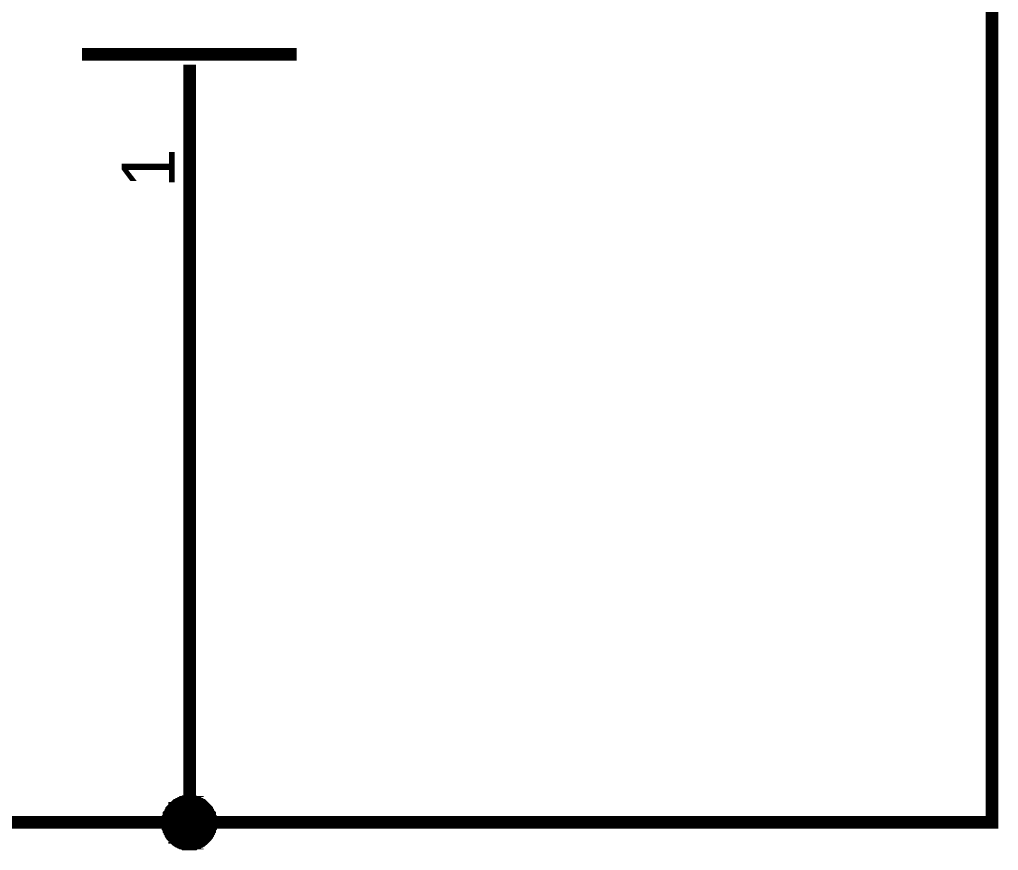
# Model space of a CAD drawing. Header units: millimetres. Extents: x 0 to 800, y 0 to 567.
# Drawn here: x 503.98 to 527.16, y 261.33 to 281.01 of the extents above; entities that cross this region are included whole.
import ezdxf

# ---------------------------------------------------------------- set-up
doc = ezdxf.new("R2010")
doc.units = ezdxf.units.MM
doc.layers.add('Sheet', color=255, linetype='Continuous')

msp = doc.modelspace()

# ---------------------------------------------------------------- linework, layer by layer
at = {"layer": 'Sheet'}
for points, const_width in [([(493.007, 271.675), (493.007, 261.998), (508.014, 261.998), (527.009, 261.998), (527.009, 288.272)], 0.3), ([(510.545, 280.186), (505.461, 280.186)], 0.3), ([(508.014, 279.94), (508.014, 278.417)], 0.3), ([(508.014, 279.94), (508.014, 279.671)], 0.3), ([(508.014, 278.417), (508.014, 261.998)], 0.3), ([(507.499, 261.998), (507.499, 262.021), (507.499, 262.043), (507.499, 262.066), (507.499, 262.088), (507.521, 262.11), (507.521, 262.133), (507.521, 262.178), (507.544, 262.2), (507.544, 262.2), (507.566, 262.222), (507.566, 262.245), (507.589, 262.267), (507.589, 262.29), (507.611, 262.312), (507.633, 262.334), (507.656, 262.334), (507.656, 262.357), (507.678, 262.379), (507.701, 262.402), (507.723, 262.402), (507.745, 262.424), (507.768, 262.424), (507.79, 262.446), (507.813, 262.446), (507.835, 262.469), (507.857, 262.469), (507.88, 262.469), (507.902, 262.491), (507.925, 262.491), (507.969, 262.491), (507.992, 262.491), (508.014, 262.491)], 0.3), ([(507.499, 261.998), (507.499, 262.021), (507.499, 262.043), (507.499, 262.066), (507.499, 262.088), (507.521, 262.11), (507.521, 262.133), (507.521, 262.178), (507.544, 262.2), (507.544, 262.2), (507.566, 262.222), (507.566, 262.245), (507.589, 262.267), (507.589, 262.29), (507.611, 262.312), (507.633, 262.334), (507.656, 262.334), (507.656, 262.357), (507.678, 262.379), (507.701, 262.402), (507.723, 262.402), (507.745, 262.424), (507.768, 262.424), (507.79, 262.446), (507.813, 262.446), (507.835, 262.469), (507.857, 262.469), (507.88, 262.469), (507.902, 262.491), (507.925, 262.491), (507.969, 262.491), (507.992, 262.491), (508.014, 262.491)], 0.3), ([(507.499, 261.998), (507.499, 262.021), (507.499, 262.043), (507.499, 262.066), (507.499, 262.088), (507.521, 262.11), (507.521, 262.133), (507.521, 262.178), (507.544, 262.2), (507.544, 262.2), (507.566, 262.222), (507.566, 262.245), (507.589, 262.267), (507.589, 262.29), (507.611, 262.312), (507.633, 262.334), (507.656, 262.334), (507.656, 262.357), (507.678, 262.379), (507.701, 262.402), (507.723, 262.402), (507.745, 262.424), (507.768, 262.424), (507.79, 262.446), (507.813, 262.446), (507.835, 262.469), (507.857, 262.469), (507.88, 262.469), (507.902, 262.491), (507.925, 262.491), (507.969, 262.491), (507.992, 262.491), (508.014, 262.491)], 0.3), ([(507.499, 261.998), (507.499, 262.021), (507.499, 262.043), (507.499, 262.066), (507.499, 262.088), (507.521, 262.11), (507.521, 262.133), (507.521, 262.178), (507.544, 262.2), (507.544, 262.2), (507.566, 262.222), (507.566, 262.245), (507.589, 262.267), (507.589, 262.29), (507.611, 262.312), (507.633, 262.334), (507.656, 262.334), (507.656, 262.357), (507.678, 262.379), (507.701, 262.402), (507.723, 262.402), (507.745, 262.424), (507.768, 262.424), (507.79, 262.446), (507.813, 262.446), (507.835, 262.469), (507.857, 262.469), (507.88, 262.469), (507.902, 262.491), (507.925, 262.491), (507.969, 262.491), (507.992, 262.491), (508.014, 262.491)], 0.3), ([(508.014, 262.491), (508.014, 262.491)], 0.3), ([(508.014, 262.491), (508.037, 262.491), (508.059, 262.491), (508.081, 262.491), (508.104, 262.491), (508.126, 262.469), (508.149, 262.469), (508.193, 262.469), (508.193, 262.446), (508.216, 262.446), (508.238, 262.424), (508.261, 262.424), (508.283, 262.402), (508.305, 262.402), (508.328, 262.379), (508.35, 262.357), (508.373, 262.334), (508.373, 262.334), (508.395, 262.312), (508.417, 262.29), (508.417, 262.267), (508.44, 262.245), (508.44, 262.222), (508.462, 262.2), (508.462, 262.2), (508.485, 262.178), (508.485, 262.133), (508.485, 262.11), (508.507, 262.088), (508.507, 262.066), (508.507, 262.043), (508.507, 262.021), (508.507, 261.998)], 0.3), ([(508.014, 262.491), (508.014, 262.491)], 0.3), ([(508.014, 262.491), (508.037, 262.491), (508.059, 262.491), (508.081, 262.491), (508.104, 262.491), (508.126, 262.469), (508.149, 262.469), (508.193, 262.469), (508.193, 262.446), (508.216, 262.446), (508.238, 262.424), (508.261, 262.424), (508.283, 262.402), (508.305, 262.402), (508.328, 262.379), (508.35, 262.357), (508.373, 262.334), (508.373, 262.334), (508.395, 262.312), (508.417, 262.29), (508.417, 262.267), (508.44, 262.245), (508.44, 262.222), (508.462, 262.2), (508.462, 262.2), (508.485, 262.178), (508.485, 262.133), (508.485, 262.11), (508.507, 262.088), (508.507, 262.066), (508.507, 262.043), (508.507, 262.021), (508.507, 261.998)], 0.3), ([(508.014, 262.491), (508.014, 262.491)], 0.3), ([(508.014, 262.491), (508.037, 262.491), (508.059, 262.491), (508.081, 262.491), (508.104, 262.491), (508.126, 262.469), (508.149, 262.469), (508.193, 262.469), (508.193, 262.446), (508.216, 262.446), (508.238, 262.424), (508.261, 262.424), (508.283, 262.402), (508.305, 262.402), (508.328, 262.379), (508.35, 262.357), (508.373, 262.334), (508.373, 262.334), (508.395, 262.312), (508.417, 262.29), (508.417, 262.267), (508.44, 262.245), (508.44, 262.222), (508.462, 262.2), (508.462, 262.2), (508.485, 262.178), (508.485, 262.133), (508.485, 262.11), (508.507, 262.088), (508.507, 262.066), (508.507, 262.043), (508.507, 262.021), (508.507, 261.998)], 0.3), ([(508.014, 262.491), (508.014, 262.491)], 0.3), ([(508.014, 262.491), (508.037, 262.491), (508.059, 262.491), (508.081, 262.491), (508.104, 262.491), (508.126, 262.469), (508.149, 262.469), (508.193, 262.469), (508.193, 262.446), (508.216, 262.446), (508.238, 262.424), (508.261, 262.424), (508.283, 262.402), (508.305, 262.402), (508.328, 262.379), (508.35, 262.357), (508.373, 262.334), (508.373, 262.334), (508.395, 262.312), (508.417, 262.29), (508.417, 262.267), (508.44, 262.245), (508.44, 262.222), (508.462, 262.2), (508.462, 262.2), (508.485, 262.178), (508.485, 262.133), (508.485, 262.11), (508.507, 262.088), (508.507, 262.066), (508.507, 262.043), (508.507, 262.021), (508.507, 261.998)], 0.3), ([(507.499, 261.998), (507.499, 262.021), (507.499, 262.043), (507.499, 262.066), (507.499, 262.088), (507.521, 262.11), (507.521, 262.133), (507.521, 262.178), (507.544, 262.2), (507.544, 262.2), (507.566, 262.222), (507.566, 262.245), (507.589, 262.267), (507.589, 262.29), (507.611, 262.312), (507.633, 262.334), (507.656, 262.334), (507.656, 262.357), (507.678, 262.379), (507.701, 262.402), (507.723, 262.402), (507.745, 262.424), (507.768, 262.424), (507.79, 262.446), (507.813, 262.446), (507.835, 262.469), (507.857, 262.469), (507.88, 262.469), (507.902, 262.491), (507.925, 262.491), (507.969, 262.491), (507.992, 262.491), (508.014, 262.491)], 0.0991), ([(507.499, 261.998), (507.499, 262.021), (507.499, 262.043), (507.499, 262.066), (507.499, 262.088), (507.521, 262.11), (507.521, 262.133), (507.521, 262.178), (507.544, 262.2), (507.544, 262.2), (507.566, 262.222), (507.566, 262.245), (507.589, 262.267), (507.589, 262.29), (507.611, 262.312), (507.633, 262.334), (507.656, 262.334), (507.656, 262.357), (507.678, 262.379), (507.701, 262.402), (507.723, 262.402), (507.745, 262.424), (507.768, 262.424), (507.79, 262.446), (507.813, 262.446), (507.835, 262.469), (507.857, 262.469), (507.88, 262.469), (507.902, 262.491), (507.925, 262.491), (507.969, 262.491), (507.992, 262.491), (508.014, 262.491)], 0.0991), ([(507.499, 261.998), (507.499, 262.021), (507.499, 262.043), (507.499, 262.066), (507.499, 262.088), (507.521, 262.11), (507.521, 262.133), (507.521, 262.178), (507.544, 262.2), (507.544, 262.2), (507.566, 262.222), (507.566, 262.245), (507.589, 262.267), (507.589, 262.29), (507.611, 262.312), (507.633, 262.334), (507.656, 262.334), (507.656, 262.357), (507.678, 262.379), (507.701, 262.402), (507.723, 262.402), (507.745, 262.424), (507.768, 262.424), (507.79, 262.446), (507.813, 262.446), (507.835, 262.469), (507.857, 262.469), (507.88, 262.469), (507.902, 262.491), (507.925, 262.491), (507.969, 262.491), (507.992, 262.491), (508.014, 262.491)], 0.0991), ([(507.499, 261.998), (507.499, 262.021), (507.499, 262.043), (507.499, 262.066), (507.499, 262.088), (507.521, 262.11), (507.521, 262.133), (507.521, 262.178), (507.544, 262.2), (507.544, 262.2), (507.566, 262.222), (507.566, 262.245), (507.589, 262.267), (507.589, 262.29), (507.611, 262.312), (507.633, 262.334), (507.656, 262.334), (507.656, 262.357), (507.678, 262.379), (507.701, 262.402), (507.723, 262.402), (507.745, 262.424), (507.768, 262.424), (507.79, 262.446), (507.813, 262.446), (507.835, 262.469), (507.857, 262.469), (507.88, 262.469), (507.902, 262.491), (507.925, 262.491), (507.969, 262.491), (507.992, 262.491), (508.014, 262.491)], 0.0991), ([(508.014, 262.491), (508.014, 262.491)], 0.0991), ([(508.014, 262.491), (508.037, 262.491), (508.059, 262.491), (508.081, 262.491), (508.104, 262.491), (508.126, 262.469), (508.149, 262.469), (508.193, 262.469), (508.193, 262.446), (508.216, 262.446), (508.238, 262.424), (508.261, 262.424), (508.283, 262.402), (508.305, 262.402), (508.328, 262.379), (508.35, 262.357), (508.373, 262.334), (508.373, 262.334), (508.395, 262.312), (508.417, 262.29), (508.417, 262.267), (508.44, 262.245), (508.44, 262.222), (508.462, 262.2), (508.462, 262.2), (508.485, 262.178), (508.485, 262.133), (508.485, 262.11), (508.507, 262.088), (508.507, 262.066), (508.507, 262.043), (508.507, 262.021), (508.507, 261.998)], 0.0991), ([(508.014, 262.491), (508.014, 262.491)], 0.0991), ([(508.014, 262.491), (508.037, 262.491), (508.059, 262.491), (508.081, 262.491), (508.104, 262.491), (508.126, 262.469), (508.149, 262.469), (508.193, 262.469), (508.193, 262.446), (508.216, 262.446), (508.238, 262.424), (508.261, 262.424), (508.283, 262.402), (508.305, 262.402), (508.328, 262.379), (508.35, 262.357), (508.373, 262.334), (508.373, 262.334), (508.395, 262.312), (508.417, 262.29), (508.417, 262.267), (508.44, 262.245), (508.44, 262.222), (508.462, 262.2), (508.462, 262.2), (508.485, 262.178), (508.485, 262.133), (508.485, 262.11), (508.507, 262.088), (508.507, 262.066), (508.507, 262.043), (508.507, 262.021), (508.507, 261.998)], 0.0991), ([(508.014, 262.491), (508.014, 262.491)], 0.0991), ([(508.014, 262.491), (508.037, 262.491), (508.059, 262.491), (508.081, 262.491), (508.104, 262.491), (508.126, 262.469), (508.149, 262.469), (508.193, 262.469), (508.193, 262.446), (508.216, 262.446), (508.238, 262.424), (508.261, 262.424), (508.283, 262.402), (508.305, 262.402), (508.328, 262.379), (508.35, 262.357), (508.373, 262.334), (508.373, 262.334), (508.395, 262.312), (508.417, 262.29), (508.417, 262.267), (508.44, 262.245), (508.44, 262.222), (508.462, 262.2), (508.462, 262.2), (508.485, 262.178), (508.485, 262.133), (508.485, 262.11), (508.507, 262.088), (508.507, 262.066), (508.507, 262.043), (508.507, 262.021), (508.507, 261.998)], 0.0991), ([(508.014, 262.491), (508.014, 262.491)], 0.0991), ([(508.014, 262.491), (508.037, 262.491), (508.059, 262.491), (508.081, 262.491), (508.104, 262.491), (508.126, 262.469), (508.149, 262.469), (508.193, 262.469), (508.193, 262.446), (508.216, 262.446), (508.238, 262.424), (508.261, 262.424), (508.283, 262.402), (508.305, 262.402), (508.328, 262.379), (508.35, 262.357), (508.373, 262.334), (508.373, 262.334), (508.395, 262.312), (508.417, 262.29), (508.417, 262.267), (508.44, 262.245), (508.44, 262.222), (508.462, 262.2), (508.462, 262.2), (508.485, 262.178), (508.485, 262.133), (508.485, 262.11), (508.507, 262.088), (508.507, 262.066), (508.507, 262.043), (508.507, 262.021), (508.507, 261.998)], 0.0991), ([(508.014, 261.483), (507.992, 261.483), (507.969, 261.483), (507.925, 261.483), (507.902, 261.483), (507.88, 261.506), (507.857, 261.506), (507.835, 261.506), (507.813, 261.528), (507.79, 261.528), (507.768, 261.55), (507.745, 261.55), (507.723, 261.573), (507.701, 261.573), (507.678, 261.595), (507.656, 261.618), (507.656, 261.64), (507.633, 261.64), (507.611, 261.662), (507.589, 261.685), (507.589, 261.707), (507.566, 261.73), (507.566, 261.752), (507.544, 261.774), (507.544, 261.797), (507.521, 261.819), (507.521, 261.842), (507.521, 261.864), (507.499, 261.886), (507.499, 261.909), (507.499, 261.954), (507.499, 261.976), (507.499, 261.998)], 0.3), ([(507.499, 261.998), (507.499, 261.998)], 0.3), ([(508.014, 261.483), (507.992, 261.483), (507.969, 261.483), (507.925, 261.483), (507.902, 261.483), (507.88, 261.506), (507.857, 261.506), (507.835, 261.506), (507.813, 261.528), (507.79, 261.528), (507.768, 261.55), (507.745, 261.55), (507.723, 261.573), (507.701, 261.573), (507.678, 261.595), (507.656, 261.618), (507.656, 261.64), (507.633, 261.64), (507.611, 261.662), (507.589, 261.685), (507.589, 261.707), (507.566, 261.73), (507.566, 261.752), (507.544, 261.774), (507.544, 261.797), (507.521, 261.819), (507.521, 261.842), (507.521, 261.864), (507.499, 261.886), (507.499, 261.909), (507.499, 261.954), (507.499, 261.976), (507.499, 261.998)], 0.3), ([(507.499, 261.998), (507.499, 261.998)], 0.3), ([(508.014, 261.483), (507.992, 261.483), (507.969, 261.483), (507.925, 261.483), (507.902, 261.483), (507.88, 261.506), (507.857, 261.506), (507.835, 261.506), (507.813, 261.528), (507.79, 261.528), (507.768, 261.55), (507.745, 261.55), (507.723, 261.573), (507.701, 261.573), (507.678, 261.595), (507.656, 261.618), (507.656, 261.64), (507.633, 261.64), (507.611, 261.662), (507.589, 261.685), (507.589, 261.707), (507.566, 261.73), (507.566, 261.752), (507.544, 261.774), (507.544, 261.797), (507.521, 261.819), (507.521, 261.842), (507.521, 261.864), (507.499, 261.886), (507.499, 261.909), (507.499, 261.954), (507.499, 261.976), (507.499, 261.998)], 0.3), ([(507.499, 261.998), (507.499, 261.998)], 0.3), ([(508.014, 261.483), (507.992, 261.483), (507.969, 261.483), (507.925, 261.483), (507.902, 261.483), (507.88, 261.506), (507.857, 261.506), (507.835, 261.506), (507.813, 261.528), (507.79, 261.528), (507.768, 261.55), (507.745, 261.55), (507.723, 261.573), (507.701, 261.573), (507.678, 261.595), (507.656, 261.618), (507.656, 261.64), (507.633, 261.64), (507.611, 261.662), (507.589, 261.685), (507.589, 261.707), (507.566, 261.73), (507.566, 261.752), (507.544, 261.774), (507.544, 261.797), (507.521, 261.819), (507.521, 261.842), (507.521, 261.864), (507.499, 261.886), (507.499, 261.909), (507.499, 261.954), (507.499, 261.976), (507.499, 261.998)], 0.3), ([(507.499, 261.998), (507.499, 261.998)], 0.3), ([(508.507, 261.998), (508.507, 261.976), (508.507, 261.954), (508.507, 261.909), (508.507, 261.886), (508.485, 261.864), (508.485, 261.842), (508.485, 261.819), (508.462, 261.797), (508.462, 261.774), (508.44, 261.752), (508.44, 261.73), (508.417, 261.707), (508.417, 261.685), (508.395, 261.662), (508.373, 261.64), (508.373, 261.64), (508.35, 261.618), (508.328, 261.595), (508.305, 261.573), (508.283, 261.573), (508.261, 261.55), (508.238, 261.55), (508.216, 261.528), (508.193, 261.528), (508.193, 261.506), (508.149, 261.506), (508.126, 261.506), (508.104, 261.483), (508.081, 261.483), (508.059, 261.483), (508.037, 261.483), (508.014, 261.483)], 0.3), ([(508.507, 261.998), (508.507, 261.976), (508.507, 261.954), (508.507, 261.909), (508.507, 261.886), (508.485, 261.864), (508.485, 261.842), (508.485, 261.819), (508.462, 261.797), (508.462, 261.774), (508.44, 261.752), (508.44, 261.73), (508.417, 261.707), (508.417, 261.685), (508.395, 261.662), (508.373, 261.64), (508.373, 261.64), (508.35, 261.618), (508.328, 261.595), (508.305, 261.573), (508.283, 261.573), (508.261, 261.55), (508.238, 261.55), (508.216, 261.528), (508.193, 261.528), (508.193, 261.506), (508.149, 261.506), (508.126, 261.506), (508.104, 261.483), (508.081, 261.483), (508.059, 261.483), (508.037, 261.483), (508.014, 261.483)], 0.3), ([(508.507, 261.998), (508.507, 261.976), (508.507, 261.954), (508.507, 261.909), (508.507, 261.886), (508.485, 261.864), (508.485, 261.842), (508.485, 261.819), (508.462, 261.797), (508.462, 261.774), (508.44, 261.752), (508.44, 261.73), (508.417, 261.707), (508.417, 261.685), (508.395, 261.662), (508.373, 261.64), (508.373, 261.64), (508.35, 261.618), (508.328, 261.595), (508.305, 261.573), (508.283, 261.573), (508.261, 261.55), (508.238, 261.55), (508.216, 261.528), (508.193, 261.528), (508.193, 261.506), (508.149, 261.506), (508.126, 261.506), (508.104, 261.483), (508.081, 261.483), (508.059, 261.483), (508.037, 261.483), (508.014, 261.483)], 0.3), ([(508.507, 261.998), (508.507, 261.976), (508.507, 261.954), (508.507, 261.909), (508.507, 261.886), (508.485, 261.864), (508.485, 261.842), (508.485, 261.819), (508.462, 261.797), (508.462, 261.774), (508.44, 261.752), (508.44, 261.73), (508.417, 261.707), (508.417, 261.685), (508.395, 261.662), (508.373, 261.64), (508.373, 261.64), (508.35, 261.618), (508.328, 261.595), (508.305, 261.573), (508.283, 261.573), (508.261, 261.55), (508.238, 261.55), (508.216, 261.528), (508.193, 261.528), (508.193, 261.506), (508.149, 261.506), (508.126, 261.506), (508.104, 261.483), (508.081, 261.483), (508.059, 261.483), (508.037, 261.483), (508.014, 261.483)], 0.3), ([(508.507, 261.998), (508.507, 261.998), (508.507, 261.998), (508.507, 261.998), (508.507, 261.998), (508.507, 261.998), (508.507, 261.998), (508.507, 261.998), (508.507, 261.998), (508.507, 261.998), (508.507, 261.998), (508.507, 261.998), (508.507, 261.998), (508.507, 261.998), (508.507, 261.998), (508.507, 261.998), (508.507, 261.998), (508.507, 261.998), (508.507, 261.998), (508.507, 261.998), (508.507, 261.998), (508.507, 261.998), (508.507, 261.998), (508.507, 261.998), (508.507, 261.998), (508.507, 261.998), (508.507, 261.998), (508.507, 261.998), (508.507, 261.998), (508.507, 261.998), (508.507, 261.998), (508.507, 261.998), (508.507, 261.998)], 0.3), ([(508.507, 261.998), (508.507, 261.998)], 0.3), ([(508.507, 261.998), (508.507, 261.998), (508.507, 261.998), (508.507, 261.998), (508.507, 261.998), (508.507, 261.998), (508.507, 261.998), (508.507, 261.998), (508.507, 261.998), (508.507, 261.998), (508.507, 261.998), (508.507, 261.998), (508.507, 261.998), (508.507, 261.998), (508.507, 261.998), (508.507, 261.998), (508.507, 261.998), (508.507, 261.998), (508.507, 261.998), (508.507, 261.998), (508.507, 261.998), (508.507, 261.998), (508.507, 261.998), (508.507, 261.998), (508.507, 261.998), (508.507, 261.998), (508.507, 261.998), (508.507, 261.998), (508.507, 261.998), (508.507, 261.998), (508.507, 261.998), (508.507, 261.998), (508.507, 261.998)], 0.3), ([(508.507, 261.998), (508.507, 261.998)], 0.3), ([(508.507, 261.998), (508.507, 261.998), (508.507, 261.998), (508.507, 261.998), (508.507, 261.998), (508.507, 261.998), (508.507, 261.998), (508.507, 261.998), (508.507, 261.998), (508.507, 261.998), (508.507, 261.998), (508.507, 261.998), (508.507, 261.998), (508.507, 261.998), (508.507, 261.998), (508.507, 261.998), (508.507, 261.998), (508.507, 261.998), (508.507, 261.998), (508.507, 261.998), (508.507, 261.998), (508.507, 261.998), (508.507, 261.998), (508.507, 261.998), (508.507, 261.998), (508.507, 261.998), (508.507, 261.998), (508.507, 261.998), (508.507, 261.998), (508.507, 261.998), (508.507, 261.998), (508.507, 261.998), (508.507, 261.998)], 0.3), ([(508.507, 261.998), (508.507, 261.998)], 0.3), ([(508.507, 261.998), (508.507, 261.998), (508.507, 261.998), (508.507, 261.998), (508.507, 261.998), (508.507, 261.998), (508.507, 261.998), (508.507, 261.998), (508.507, 261.998), (508.507, 261.998), (508.507, 261.998), (508.507, 261.998), (508.507, 261.998), (508.507, 261.998), (508.507, 261.998), (508.507, 261.998), (508.507, 261.998), (508.507, 261.998), (508.507, 261.998), (508.507, 261.998), (508.507, 261.998), (508.507, 261.998), (508.507, 261.998), (508.507, 261.998), (508.507, 261.998), (508.507, 261.998), (508.507, 261.998), (508.507, 261.998), (508.507, 261.998), (508.507, 261.998), (508.507, 261.998), (508.507, 261.998), (508.507, 261.998)], 0.3), ([(508.507, 261.998), (508.507, 261.998)], 0.3), ([(508.014, 261.483), (507.992, 261.483), (507.969, 261.483), (507.925, 261.483), (507.902, 261.483), (507.88, 261.506), (507.857, 261.506), (507.835, 261.506), (507.813, 261.528), (507.79, 261.528), (507.768, 261.55), (507.745, 261.55), (507.723, 261.573), (507.701, 261.573), (507.678, 261.595), (507.656, 261.618), (507.656, 261.64), (507.633, 261.64), (507.611, 261.662), (507.589, 261.685), (507.589, 261.707), (507.566, 261.73), (507.566, 261.752), (507.544, 261.774), (507.544, 261.797), (507.521, 261.819), (507.521, 261.842), (507.521, 261.864), (507.499, 261.886), (507.499, 261.909), (507.499, 261.954), (507.499, 261.976), (507.499, 261.998)], 0.0991), ([(507.499, 261.998), (507.499, 261.998)], 0.0991), ([(508.014, 261.483), (507.992, 261.483), (507.969, 261.483), (507.925, 261.483), (507.902, 261.483), (507.88, 261.506), (507.857, 261.506), (507.835, 261.506), (507.813, 261.528), (507.79, 261.528), (507.768, 261.55), (507.745, 261.55), (507.723, 261.573), (507.701, 261.573), (507.678, 261.595), (507.656, 261.618), (507.656, 261.64), (507.633, 261.64), (507.611, 261.662), (507.589, 261.685), (507.589, 261.707), (507.566, 261.73), (507.566, 261.752), (507.544, 261.774), (507.544, 261.797), (507.521, 261.819), (507.521, 261.842), (507.521, 261.864), (507.499, 261.886), (507.499, 261.909), (507.499, 261.954), (507.499, 261.976), (507.499, 261.998)], 0.0991), ([(507.499, 261.998), (507.499, 261.998)], 0.0991), ([(508.014, 261.483), (507.992, 261.483), (507.969, 261.483), (507.925, 261.483), (507.902, 261.483), (507.88, 261.506), (507.857, 261.506), (507.835, 261.506), (507.813, 261.528), (507.79, 261.528), (507.768, 261.55), (507.745, 261.55), (507.723, 261.573), (507.701, 261.573), (507.678, 261.595), (507.656, 261.618), (507.656, 261.64), (507.633, 261.64), (507.611, 261.662), (507.589, 261.685), (507.589, 261.707), (507.566, 261.73), (507.566, 261.752), (507.544, 261.774), (507.544, 261.797), (507.521, 261.819), (507.521, 261.842), (507.521, 261.864), (507.499, 261.886), (507.499, 261.909), (507.499, 261.954), (507.499, 261.976), (507.499, 261.998)], 0.0991), ([(507.499, 261.998), (507.499, 261.998)], 0.0991), ([(508.014, 261.483), (507.992, 261.483), (507.969, 261.483), (507.925, 261.483), (507.902, 261.483), (507.88, 261.506), (507.857, 261.506), (507.835, 261.506), (507.813, 261.528), (507.79, 261.528), (507.768, 261.55), (507.745, 261.55), (507.723, 261.573), (507.701, 261.573), (507.678, 261.595), (507.656, 261.618), (507.656, 261.64), (507.633, 261.64), (507.611, 261.662), (507.589, 261.685), (507.589, 261.707), (507.566, 261.73), (507.566, 261.752), (507.544, 261.774), (507.544, 261.797), (507.521, 261.819), (507.521, 261.842), (507.521, 261.864), (507.499, 261.886), (507.499, 261.909), (507.499, 261.954), (507.499, 261.976), (507.499, 261.998)], 0.0991), ([(507.499, 261.998), (507.499, 261.998)], 0.0991), ([(508.507, 261.998), (508.507, 261.976), (508.507, 261.954), (508.507, 261.909), (508.507, 261.886), (508.485, 261.864), (508.485, 261.842), (508.485, 261.819), (508.462, 261.797), (508.462, 261.774), (508.44, 261.752), (508.44, 261.73), (508.417, 261.707), (508.417, 261.685), (508.395, 261.662), (508.373, 261.64), (508.373, 261.64), (508.35, 261.618), (508.328, 261.595), (508.305, 261.573), (508.283, 261.573), (508.261, 261.55), (508.238, 261.55), (508.216, 261.528), (508.193, 261.528), (508.193, 261.506), (508.149, 261.506), (508.126, 261.506), (508.104, 261.483), (508.081, 261.483), (508.059, 261.483), (508.037, 261.483), (508.014, 261.483)], 0.0991), ([(508.507, 261.998), (508.507, 261.976), (508.507, 261.954), (508.507, 261.909), (508.507, 261.886), (508.485, 261.864), (508.485, 261.842), (508.485, 261.819), (508.462, 261.797), (508.462, 261.774), (508.44, 261.752), (508.44, 261.73), (508.417, 261.707), (508.417, 261.685), (508.395, 261.662), (508.373, 261.64), (508.373, 261.64), (508.35, 261.618), (508.328, 261.595), (508.305, 261.573), (508.283, 261.573), (508.261, 261.55), (508.238, 261.55), (508.216, 261.528), (508.193, 261.528), (508.193, 261.506), (508.149, 261.506), (508.126, 261.506), (508.104, 261.483), (508.081, 261.483), (508.059, 261.483), (508.037, 261.483), (508.014, 261.483)], 0.0991), ([(508.507, 261.998), (508.507, 261.976), (508.507, 261.954), (508.507, 261.909), (508.507, 261.886), (508.485, 261.864), (508.485, 261.842), (508.485, 261.819), (508.462, 261.797), (508.462, 261.774), (508.44, 261.752), (508.44, 261.73), (508.417, 261.707), (508.417, 261.685), (508.395, 261.662), (508.373, 261.64), (508.373, 261.64), (508.35, 261.618), (508.328, 261.595), (508.305, 261.573), (508.283, 261.573), (508.261, 261.55), (508.238, 261.55), (508.216, 261.528), (508.193, 261.528), (508.193, 261.506), (508.149, 261.506), (508.126, 261.506), (508.104, 261.483), (508.081, 261.483), (508.059, 261.483), (508.037, 261.483), (508.014, 261.483)], 0.0991), ([(508.507, 261.998), (508.507, 261.976), (508.507, 261.954), (508.507, 261.909), (508.507, 261.886), (508.485, 261.864), (508.485, 261.842), (508.485, 261.819), (508.462, 261.797), (508.462, 261.774), (508.44, 261.752), (508.44, 261.73), (508.417, 261.707), (508.417, 261.685), (508.395, 261.662), (508.373, 261.64), (508.373, 261.64), (508.35, 261.618), (508.328, 261.595), (508.305, 261.573), (508.283, 261.573), (508.261, 261.55), (508.238, 261.55), (508.216, 261.528), (508.193, 261.528), (508.193, 261.506), (508.149, 261.506), (508.126, 261.506), (508.104, 261.483), (508.081, 261.483), (508.059, 261.483), (508.037, 261.483), (508.014, 261.483)], 0.0991), ([(508.507, 261.998), (508.507, 261.998), (508.507, 261.998), (508.507, 261.998), (508.507, 261.998), (508.507, 261.998), (508.507, 261.998), (508.507, 261.998), (508.507, 261.998), (508.507, 261.998), (508.507, 261.998), (508.507, 261.998), (508.507, 261.998), (508.507, 261.998), (508.507, 261.998), (508.507, 261.998), (508.507, 261.998), (508.507, 261.998), (508.507, 261.998), (508.507, 261.998), (508.507, 261.998), (508.507, 261.998), (508.507, 261.998), (508.507, 261.998), (508.507, 261.998), (508.507, 261.998), (508.507, 261.998), (508.507, 261.998), (508.507, 261.998), (508.507, 261.998), (508.507, 261.998), (508.507, 261.998), (508.507, 261.998)], 0.0991), ([(508.507, 261.998), (508.507, 261.998)], 0.0991), ([(508.507, 261.998), (508.507, 261.998), (508.507, 261.998), (508.507, 261.998), (508.507, 261.998), (508.507, 261.998), (508.507, 261.998), (508.507, 261.998), (508.507, 261.998), (508.507, 261.998), (508.507, 261.998), (508.507, 261.998), (508.507, 261.998), (508.507, 261.998), (508.507, 261.998), (508.507, 261.998), (508.507, 261.998), (508.507, 261.998), (508.507, 261.998), (508.507, 261.998), (508.507, 261.998), (508.507, 261.998), (508.507, 261.998), (508.507, 261.998), (508.507, 261.998), (508.507, 261.998), (508.507, 261.998), (508.507, 261.998), (508.507, 261.998), (508.507, 261.998), (508.507, 261.998), (508.507, 261.998), (508.507, 261.998)], 0.0991), ([(508.507, 261.998), (508.507, 261.998)], 0.0991), ([(508.507, 261.998), (508.507, 261.998), (508.507, 261.998), (508.507, 261.998), (508.507, 261.998), (508.507, 261.998), (508.507, 261.998), (508.507, 261.998), (508.507, 261.998), (508.507, 261.998), (508.507, 261.998), (508.507, 261.998), (508.507, 261.998), (508.507, 261.998), (508.507, 261.998), (508.507, 261.998), (508.507, 261.998), (508.507, 261.998), (508.507, 261.998), (508.507, 261.998), (508.507, 261.998), (508.507, 261.998), (508.507, 261.998), (508.507, 261.998), (508.507, 261.998), (508.507, 261.998), (508.507, 261.998), (508.507, 261.998), (508.507, 261.998), (508.507, 261.998), (508.507, 261.998), (508.507, 261.998), (508.507, 261.998)], 0.0991), ([(508.507, 261.998), (508.507, 261.998)], 0.0991), ([(508.507, 261.998), (508.507, 261.998), (508.507, 261.998), (508.507, 261.998), (508.507, 261.998), (508.507, 261.998), (508.507, 261.998), (508.507, 261.998), (508.507, 261.998), (508.507, 261.998), (508.507, 261.998), (508.507, 261.998), (508.507, 261.998), (508.507, 261.998), (508.507, 261.998), (508.507, 261.998), (508.507, 261.998), (508.507, 261.998), (508.507, 261.998), (508.507, 261.998), (508.507, 261.998), (508.507, 261.998), (508.507, 261.998), (508.507, 261.998), (508.507, 261.998), (508.507, 261.998), (508.507, 261.998), (508.507, 261.998), (508.507, 261.998), (508.507, 261.998), (508.507, 261.998), (508.507, 261.998), (508.507, 261.998)], 0.0991), ([(508.507, 261.998), (508.507, 261.998)], 0.0991)]:
    msp.add_lwpolyline(points, dxfattribs=dict(at, const_width=const_width))
at = {"layer": 'Sheet', "const_width": 0.508}
msp.add_lwpolyline([(507.745, 261.999, 1), (508.253, 261.999, 1)], format="xyb", close=True, dxfattribs=at)

# ---------------------------------------------------------------- texts
at = {"layer": 'Sheet'}
msp.add_text('1', height=1.254, rotation=90, dxfattribs=at).set_placement((507.656, 277.028))

doc.saveas('drawing.dxf')
